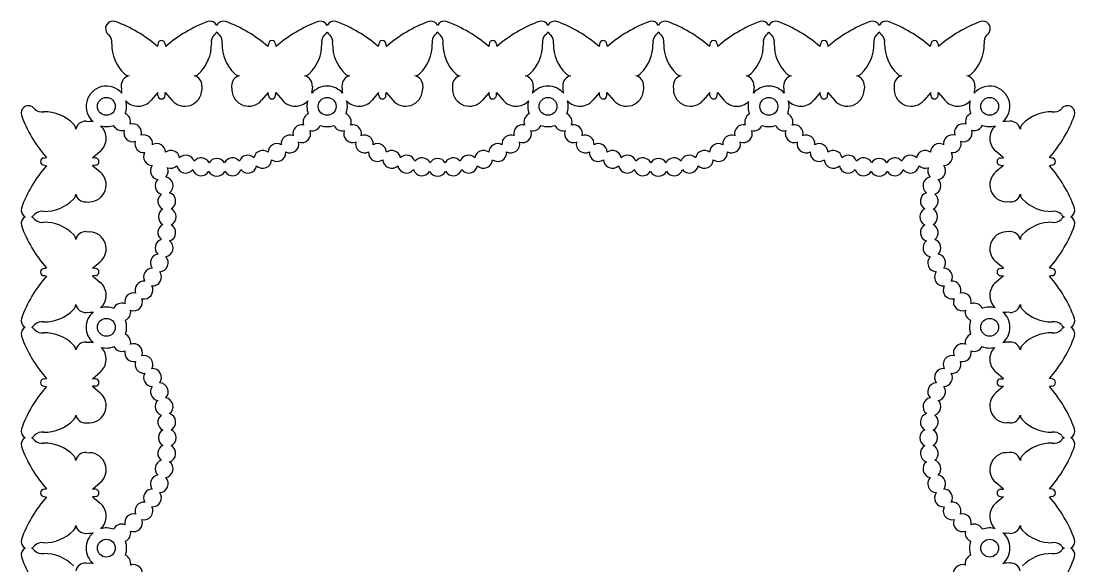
# Model space of a CAD drawing. Extents: x -18 to 461, y 197 to 357.
# Drawn here: x -17.5 to 143.2, y 274.2 to 357.2 of the extents above; entities that cross this region are included whole.
import ezdxf

# ---------------------------------------------------------------- set-up
doc = ezdxf.new("R2010")
doc.units = 0
doc.layers.get('0').update_dxf_attribs({"linetype": 'CONTINUOUS'})

msp = doc.modelspace()

# ---------------------------------------------------------------- linework, layer by layer
for p, q in [((3.35, 353.72), (3.28, 353.37)), ((4.45, 353.72), (4.53, 353.37)), ((20.19, 353.72), (20.11, 353.37)), ((21.29, 353.72), (21.36, 353.37)), ((37.02, 353.72), (36.95, 353.37)), ((38.12, 353.72), (38.2, 353.37)), ((53.86, 353.72), (53.78, 353.37)), ((54.95, 353.72), (55.03, 353.37)), ((70.69, 353.72), (70.61, 353.37)), ((71.79, 353.72), (71.86, 353.37)), ((87.52, 353.72), (87.45, 353.37)), ((88.62, 353.72), (88.7, 353.37)), ((104.36, 353.72), (104.28, 353.37)), ((105.46, 353.72), (105.53, 353.37)), ((121.19, 353.72), (121.11, 353.37)), ((122.29, 353.72), (122.37, 353.37)), ((-2.26, 347.34), (-2.23, 346.74)), ((10.06, 347.34), (10.04, 346.74)), ((14.58, 347.34), (14.6, 346.74)), ((26.9, 347.34), (26.87, 346.74)), ((31.41, 347.34), (31.44, 346.74)), ((43.73, 347.34), (43.71, 346.74)), ((48.24, 347.34), (48.27, 346.74)), ((60.57, 347.34), (60.54, 346.74)), ((65.08, 347.34), (65.1, 346.74)), ((77.4, 347.34), (77.37, 346.74)), ((81.91, 347.34), (81.94, 346.74)), ((94.23, 347.34), (94.21, 346.74)), ((98.75, 347.34), (98.77, 346.74)), ((111.07, 347.34), (111.04, 346.74)), ((115.58, 347.34), (115.61, 346.74)), ((127.9, 347.34), (127.87, 346.74)), ((3.33, 346.37), (2.32, 345.18)), ((3.35, 345.92), (3.33, 346.37)), ((4.45, 345.92), (4.47, 346.37)), ((4.47, 346.37), (5.48, 345.18)), ((20.17, 346.37), (19.16, 345.18)), ((20.19, 345.92), (20.17, 346.37)), ((21.29, 345.92), (21.31, 346.37)), ((21.31, 346.37), (22.32, 345.18)), ((37, 346.37), (35.99, 345.18)), ((37.02, 345.92), (37, 346.37)), ((38.12, 345.92), (38.14, 346.37)), ((38.14, 346.37), (39.15, 345.18)), ((53.83, 346.37), (52.82, 345.18)), ((53.86, 345.92), (53.83, 346.37)), ((54.95, 345.92), (54.98, 346.37)), ((54.98, 346.37), (55.99, 345.18)), ((70.67, 346.37), (69.66, 345.18)), ((70.69, 345.92), (70.67, 346.37)), ((71.79, 345.92), (71.81, 346.37)), ((71.81, 346.37), (72.82, 345.18)), ((87.5, 346.37), (86.49, 345.18)), ((87.52, 345.92), (87.5, 346.37)), ((88.62, 345.92), (88.64, 346.37)), ((88.64, 346.37), (89.65, 345.18)), ((104.34, 346.37), (103.33, 345.18)), ((104.36, 345.92), (104.34, 346.37)), ((105.46, 345.92), (105.48, 346.37)), ((105.48, 346.37), (106.49, 345.18)), ((121.17, 346.37), (120.16, 345.18)), ((121.19, 345.92), (121.17, 346.37)), ((122.29, 345.92), (122.31, 346.37)), ((122.31, 346.37), (123.32, 345.18)), ((-7.62, 341.98), (-7.01, 341.96)), ((133.26, 341.98), (132.66, 341.96)), ((-13.99, 336.37), (-13.64, 336.45)), ((-6.64, 336.39), (-5.45, 337.4)), ((-6.19, 336.37), (-6.64, 336.39)), ((132.28, 336.39), (131.1, 337.4)), ((131.83, 336.37), (132.28, 336.39)), ((139.64, 336.37), (139.29, 336.45)), ((-13.99, 335.27), (-13.64, 335.2)), ((-6.19, 335.27), (-6.64, 335.25)), ((-6.64, 335.25), (-5.45, 334.24)), ((132.28, 335.25), (131.1, 334.24)), ((131.83, 335.27), (132.28, 335.25)), ((139.64, 335.27), (139.29, 335.2)), ((-7.62, 329.66), (-7.01, 329.69)), ((133.26, 329.66), (132.66, 329.69)), ((-7.62, 325.15), (-7.01, 325.12)), ((133.26, 325.15), (132.66, 325.12)), ((-6.64, 319.56), (-5.45, 320.57)), ((132.28, 319.56), (131.1, 320.57)), ((-13.99, 319.54), (-13.64, 319.61)), ((-13.99, 318.44), (-13.64, 318.36)), ((-6.19, 319.54), (-6.64, 319.56)), ((-6.19, 318.44), (-6.64, 318.42)), ((-6.64, 318.42), (-5.45, 317.41)), ((132.28, 318.42), (131.1, 317.41)), ((131.83, 319.54), (132.28, 319.56)), ((131.83, 318.44), (132.28, 318.42)), ((139.64, 319.54), (139.29, 319.61)), ((139.64, 318.44), (139.29, 318.36)), ((-7.62, 312.83), (-7.01, 312.85)), ((133.26, 312.83), (132.66, 312.85)), ((-7.62, 308.32), (-7.01, 308.29)), ((133.26, 308.32), (132.66, 308.29)), ((-6.64, 302.73), (-5.45, 303.74)), ((132.28, 302.73), (131.1, 303.74)), ((-13.99, 302.7), (-13.64, 302.78)), ((-6.19, 302.7), (-6.64, 302.73)), ((131.83, 302.7), (132.28, 302.73)), ((139.64, 302.7), (139.29, 302.78)), ((-13.99, 301.61), (-13.64, 301.53)), ((-6.19, 301.61), (-6.64, 301.58)), ((-6.64, 301.58), (-5.45, 300.57)), ((132.28, 301.58), (131.1, 300.57)), ((131.83, 301.61), (132.28, 301.58)), ((139.64, 301.61), (139.29, 301.53)), ((-7.62, 295.99), (-7.01, 296.02)), ((133.26, 295.99), (132.66, 296.02)), ((-7.62, 291.48), (-7.01, 291.45)), ((133.26, 291.48), (132.66, 291.45)), ((-6.64, 285.89), (-5.45, 286.9)), ((132.28, 285.89), (131.1, 286.9)), ((-13.99, 285.87), (-13.64, 285.95)), ((-13.99, 284.77), (-13.64, 284.7)), ((-6.19, 285.87), (-6.64, 285.89)), ((-6.19, 284.77), (-6.64, 284.75)), ((-6.64, 284.75), (-5.45, 283.74)), ((132.28, 284.75), (131.1, 283.74)), ((131.83, 285.87), (132.28, 285.89)), ((131.83, 284.77), (132.28, 284.75)), ((139.64, 285.87), (139.29, 285.95)), ((139.64, 284.77), (139.29, 284.7)), ((-7.62, 279.16), (-7.01, 279.19)), ((133.26, 279.16), (132.66, 279.19)), ((-7.62, 274.65), (-7.01, 274.62)), ((133.26, 274.65), (132.66, 274.62))]:
    msp.add_line(p, q)
for centre in [(-4.51, 344.24), (29.15, 344.24), (62.82, 344.24), (96.49, 344.24), (130.16, 344.24), (-4.51, 310.57), (130.16, 310.57), (-4.51, 276.9), (130.16, 276.9)]:
    msp.add_circle(centre, 1.36)
for centre, radius, start, end in [((-3.49, 356.1), 1.14, 73.9832, 205.6135), ((-10.37, 337.71), 20.77, 48.915, 69.716), ((18.18, 337.71), 20.77, 110.284, 131.085), ((11.29, 356.1), 1.14, 25.6135, 106.0168), ((13.35, 356.1), 1.14, 73.9832, 154.3865), ((6.46, 337.71), 20.77, 48.915, 69.716), ((35.01, 337.71), 20.77, 110.284, 131.085), ((28.13, 356.1), 1.14, 25.6135, 106.0168), ((30.18, 356.1), 1.14, 73.9832, 154.3865), ((23.29, 337.71), 20.77, 48.915, 69.716), ((51.85, 337.71), 20.77, 110.284, 131.085), ((44.96, 356.1), 1.14, 25.6135, 106.0168), ((47.01, 356.1), 1.14, 73.9832, 154.3865), ((40.13, 337.71), 20.77, 48.915, 69.716), ((68.68, 337.71), 20.77, 110.284, 131.085), ((61.8, 356.1), 1.14, 25.6135, 106.0168), ((63.85, 356.1), 1.14, 73.9832, 154.3865), ((56.96, 337.71), 20.77, 48.915, 69.716), ((85.52, 337.71), 20.77, 110.284, 131.085), ((78.63, 356.1), 1.14, 25.6135, 106.0168), ((80.68, 356.1), 1.14, 73.9832, 154.3865), ((73.8, 337.71), 20.77, 48.915, 69.716), ((102.35, 337.71), 20.77, 110.284, 131.085), ((95.46, 356.1), 1.14, 25.6135, 106.0168), ((97.52, 356.1), 1.14, 73.9832, 154.3865), ((90.63, 337.71), 20.77, 48.915, 69.716), ((119.18, 337.71), 20.77, 110.284, 131.085), ((112.3, 356.1), 1.14, 25.6135, 106.0168), ((114.35, 356.1), 1.14, 73.9832, 154.3865), ((107.46, 337.71), 20.77, 48.915, 69.716), ((136.02, 337.71), 20.77, 110.284, 131.085), ((129.13, 356.1), 1.14, 334.3865, 106.0168), ((-3.49, 356.1), 1.14, 205.6135, 234.0963), ((-5.14, 354.09), 1.47, 348.6466, 48.1477), ((12.94, 354.09), 1.47, 131.8523, 191.3534), ((11.29, 356.1), 1.14, 305.9037, 334.3865), ((13.35, 356.1), 1.14, 205.6135, 234.0963), ((11.7, 354.09), 1.47, 348.6466, 48.1477), ((29.78, 354.09), 1.47, 131.8523, 191.3534), ((28.13, 356.1), 1.14, 305.9037, 334.3865), ((30.18, 356.1), 1.14, 205.6135, 234.0963), ((28.53, 354.09), 1.47, 348.6466, 48.1477), ((46.61, 354.09), 1.47, 131.8523, 191.3534), ((44.96, 356.1), 1.14, 305.9037, 334.3865), ((47.01, 356.1), 1.14, 205.6135, 234.0963), ((45.37, 354.09), 1.47, 348.6466, 48.1477), ((63.44, 354.09), 1.47, 131.8523, 191.3534), ((61.8, 356.1), 1.14, 305.9037, 334.3865), ((63.85, 356.1), 1.14, 205.6135, 234.0963), ((62.2, 354.09), 1.47, 348.6466, 48.1477), ((80.28, 354.09), 1.47, 131.8523, 191.3534), ((78.63, 356.1), 1.14, 305.9037, 334.3865), ((80.68, 356.1), 1.14, 205.6135, 234.0963), ((79.03, 354.09), 1.47, 348.6466, 48.1477), ((97.11, 354.09), 1.47, 131.8523, 191.3534), ((95.46, 356.1), 1.14, 305.9037, 334.3865), ((97.52, 356.1), 1.14, 205.6135, 234.0963), ((95.87, 354.09), 1.47, 348.6466, 48.1477), ((113.95, 354.09), 1.47, 131.8523, 191.3534), ((112.3, 356.1), 1.14, 305.9037, 334.3865), ((114.35, 356.1), 1.14, 205.6135, 234.0963), ((112.7, 354.09), 1.47, 348.6466, 48.1477), ((130.78, 354.09), 1.47, 131.8523, 191.3534), ((129.13, 356.1), 1.14, 305.9037, 334.3865), ((2.43, 353.67), 6.12, 178.8437, 226.2607), ((3.9, 353.72), 0.549, 359.9945, 179.9945), ((5.38, 353.67), 6.12, 313.7393, 1.1563), ((19.26, 353.67), 6.12, 178.8437, 226.2607), ((20.74, 353.72), 0.549, 359.9945, 179.9945), ((22.21, 353.67), 6.12, 313.7393, 1.1563), ((36.1, 353.67), 6.12, 178.8437, 226.2607), ((37.57, 353.72), 0.549, 359.9945, 179.9945), ((39.05, 353.67), 6.12, 313.7393, 1.1563), ((52.93, 353.67), 6.12, 178.8437, 226.2607), ((54.4, 353.72), 0.549, 359.9945, 179.9945), ((55.88, 353.67), 6.12, 313.7393, 1.1563), ((69.76, 353.67), 6.12, 178.8437, 226.2607), ((71.24, 353.72), 0.549, 359.9945, 179.9945), ((72.71, 353.67), 6.12, 313.7393, 1.1563), ((86.6, 353.67), 6.12, 178.8437, 226.2607), ((88.07, 353.72), 0.549, 359.9945, 179.9945), ((89.55, 353.67), 6.12, 313.7393, 1.1563), ((103.43, 353.67), 6.12, 178.8437, 226.2607), ((104.91, 353.72), 0.549, 359.9945, 179.9945), ((106.38, 353.67), 6.12, 313.7393, 1.1563), ((120.27, 353.67), 6.12, 178.8437, 226.2607), ((121.74, 353.72), 0.549, 359.9945, 179.9945), ((123.21, 353.67), 6.12, 313.7393, 1.1563), ((-0.71, 347.41), 1.54, 102.7975, 182.5227), ((-1.05, 349.95), 1.03, 222.7752, 269.467), ((8.85, 349.95), 1.03, 270.533, 317.2248), ((8.52, 347.41), 1.54, 357.4718, 77.197), ((16.12, 347.41), 1.54, 102.803, 182.5282), ((15.79, 349.95), 1.03, 222.7752, 269.467), ((25.69, 349.95), 1.03, 270.533, 317.2248), ((25.35, 347.41), 1.54, 357.4718, 77.197), ((32.95, 347.41), 1.54, 102.803, 182.5282), ((32.62, 349.95), 1.03, 222.7752, 269.467), ((42.52, 349.95), 1.03, 270.533, 317.2248), ((42.19, 347.41), 1.54, 357.4718, 77.197), ((49.79, 347.41), 1.54, 102.803, 182.5282), ((49.46, 349.95), 1.03, 222.7752, 269.467), ((59.35, 349.95), 1.03, 270.533, 317.2248), ((59.02, 347.41), 1.54, 357.4718, 77.197), ((66.62, 347.41), 1.54, 102.803, 182.5282), ((66.29, 349.95), 1.03, 222.7752, 269.467), ((76.19, 349.95), 1.03, 270.533, 317.2248), ((75.86, 347.41), 1.54, 357.4718, 77.197), ((83.46, 347.41), 1.54, 102.803, 182.5282), ((83.12, 349.95), 1.03, 222.7752, 269.467), ((93.02, 349.95), 1.03, 270.533, 317.2248), ((92.69, 347.41), 1.54, 357.4718, 77.197), ((100.29, 347.41), 1.54, 102.803, 182.5282), ((99.96, 349.95), 1.03, 222.7752, 269.467), ((109.86, 349.95), 1.03, 270.533, 317.2248), ((109.52, 347.41), 1.54, 357.4718, 77.197), ((117.12, 347.41), 1.54, 102.803, 182.5282), ((116.79, 349.95), 1.03, 222.7752, 269.467), ((126.69, 349.95), 1.03, 270.533, 317.2248), ((126.36, 347.41), 1.54, 357.4773, 77.2025), ((-4.51, 344.24), 3.09, 40.2748, 229.7252), ((29.15, 344.24), 3.09, 40.2817, 139.7183), ((62.82, 344.24), 3.09, 40.2748, 139.7183), ((96.49, 344.24), 3.09, 40.2817, 139.7183), ((130.16, 344.24), 3.09, 310.2748, 139.7252), ((0.35, 346.85), 2.59, 182.5227, 193.8304), ((3.9, 345.92), 0.549, 180, 360), ((7.45, 346.85), 2.59, 220.3698, 357.4718), ((17.19, 346.85), 2.59, 182.5282, 319.6302), ((20.74, 345.92), 0.549, 180, 360), ((24.29, 346.85), 2.59, 346.1838, 357.4718), ((34.02, 346.85), 2.59, 182.5282, 193.8162), ((37.57, 345.92), 0.549, 180, 360), ((41.12, 346.85), 2.59, 220.3698, 357.4718), ((50.85, 346.85), 2.59, 182.5282, 319.6302), ((54.4, 345.92), 0.549, 180, 360), ((57.96, 346.85), 2.59, 346.1838, 357.4718), ((67.69, 346.85), 2.59, 182.5282, 193.8162), ((71.24, 345.92), 0.549, 180, 360), ((74.79, 346.85), 2.59, 220.3698, 357.4718), ((84.52, 346.85), 2.59, 182.5282, 319.6302), ((88.07, 345.92), 0.549, 180, 360), ((91.62, 346.85), 2.59, 346.1838, 357.4718), ((101.36, 346.85), 2.59, 182.5282, 193.8162), ((104.91, 345.92), 0.549, 180, 0), ((108.46, 346.85), 2.59, 220.3698, 357.4718), ((118.19, 346.85), 2.59, 182.5282, 319.6302), ((121.74, 345.92), 0.549, 180, 0), ((125.29, 346.85), 2.59, 346.1696, 357.4773), ((-16.38, 343.21), 1.14, 64.3865, 196.0168), ((-16.38, 343.21), 1.14, 35.9037, 64.3865), ((-14.36, 344.86), 1.47, 221.8523, 281.3534), ((-4.51, 344.24), 3.09, 339.2197, 16.2119), ((0.35, 346.85), 2.59, 222.6563, 319.6247), ((24.29, 346.85), 2.59, 220.3698, 317.3348), ((29.15, 344.24), 3.09, 163.8004, 201.343), ((29.15, 344.24), 3.09, 338.657, 16.1996), ((34.02, 346.85), 2.59, 222.6652, 319.6302), ((57.96, 346.85), 2.59, 220.3698, 317.3348), ((62.82, 344.24), 3.09, 163.8004, 201.343), ((62.82, 344.24), 3.09, 338.657, 16.2119), ((67.69, 346.85), 2.59, 222.6652, 319.6302), ((91.62, 346.85), 2.59, 220.3698, 314.0019), ((96.41, 344.24), 3.09, 165.8687, 201.9668), ((96.49, 344.24), 3.09, 338.657, 16.1996), ((101.36, 346.85), 2.59, 222.6652, 319.6302), ((125.29, 346.85), 2.59, 220.3753, 317.3437), ((130.16, 344.24), 3.09, 163.7881, 200.7803), ((140, 344.86), 1.47, 258.6466, 318.1477), ((142.02, 343.21), 1.14, 115.6135, 144.0963), ((142.02, 343.21), 1.14, 343.9832, 115.6135), ((2.01, 350.1), 20.77, 200.284, 221.085), ((-13.95, 337.3), 6.12, 43.7393, 91.1563), ((-2.18, 341.91), 1.36, 343.5279, 65.8681), ((26.84, 341.88), 1.36, 114.6877, 200.7489), ((31.46, 341.88), 1.36, 339.2511, 65.3123), ((60.51, 341.88), 1.36, 114.6877, 200.7489), ((65.13, 341.88), 1.36, 339.2511, 65.3123), ((94.18, 341.88), 1.36, 117.6804, 200.7489), ((98.8, 341.88), 1.36, 339.2511, 65.3123), ((127.82, 341.91), 1.36, 114.1319, 196.4721), ((139.59, 337.3), 6.12, 88.8437, 136.2607), ((123.63, 350.1), 20.77, 318.915, 339.716), ((-10.22, 340.77), 1.03, 0.533, 47.2248), ((-7.68, 340.44), 1.54, 87.4773, 167.2025), ((-7.13, 339.37), 2.59, 76.1696, 87.4773), ((-7.13, 339.37), 2.59, 310.3753, 47.3437), ((-4.51, 344.24), 3.09, 253.7881, 290.7803), ((-2.18, 341.91), 1.36, 204.1319, 286.4721), ((-0.5, 340.22), 1.36, 343.5016, 106.4721), ((25.28, 340.08), 1.36, 77.2864, 192.9228), ((26.84, 341.88), 1.36, 257.2864, 336.4364), ((29.15, 344.24), 3.09, 249.7811, 290.2189), ((31.46, 341.88), 1.36, 203.5636, 282.7136), ((33.03, 340.08), 1.36, 347.0772, 102.7136), ((58.95, 340.08), 1.36, 77.2864, 192.9228), ((60.51, 341.88), 1.36, 257.2864, 336.4364), ((62.82, 344.24), 3.09, 249.7811, 290.2189), ((65.13, 341.88), 1.36, 203.5636, 282.7136), ((66.7, 340.08), 1.36, 347.0772, 102.7136), ((92.61, 340.08), 1.36, 77.2864, 192.9228), ((94.18, 341.88), 1.36, 257.2864, 336.4364), ((96.49, 344.24), 3.09, 249.7811, 290.2189), ((98.8, 341.88), 1.36, 203.5636, 282.7136), ((100.36, 340.08), 1.36, 347.0772, 102.7136), ((126.14, 340.22), 1.36, 73.5279, 196.4984), ((127.82, 341.91), 1.36, 253.5279, 335.8681), ((130.16, 344.24), 3.09, 249.2197, 286.2119), ((132.77, 339.37), 2.59, 132.6563, 229.6247), ((132.77, 339.37), 2.59, 92.5227, 103.8304), ((133.33, 340.44), 1.54, 12.7975, 92.5227), ((135.87, 340.77), 1.03, 132.7752, 179.467), ((-0.5, 340.22), 1.36, 163.5279, 286.4984), ((1.19, 338.54), 1.36, 354.2868, 106.4984), ((23.48, 338.51), 1.36, 69.4603, 185.0967), ((25.28, 340.08), 1.36, 249.4603, 20.7489), ((33.03, 340.08), 1.36, 159.2511, 290.5397), ((34.83, 338.51), 1.36, 354.9033, 110.5397), ((57.15, 338.51), 1.36, 69.4603, 185.0967), ((58.95, 340.08), 1.36, 249.4603, 20.7489), ((66.7, 340.08), 1.36, 159.2511, 290.5397), ((68.49, 338.51), 1.36, 354.9033, 110.5397), ((90.82, 338.51), 1.36, 69.4603, 185.0967), ((92.61, 340.08), 1.36, 249.4603, 20.7489), ((100.36, 340.08), 1.36, 159.2511, 290.5397), ((102.16, 338.51), 1.36, 354.9033, 110.5397), ((124.46, 338.54), 1.36, 73.5016, 185.7132), ((126.14, 340.22), 1.36, 253.5016, 16.4721), ((1.19, 338.54), 1.36, 163.5016, 275.7132), ((3.15, 337.2), 1.36, 2.7294, 117.0463), ((5.31, 336.17), 1.36, 10.5554, 126.1919), ((19.33, 336.17), 1.36, 53.8081, 169.4446), ((21.49, 337.2), 1.36, 61.6342, 177.2706), ((23.48, 338.51), 1.36, 241.6342, 12.9228), ((34.83, 338.51), 1.36, 167.0772, 298.3658), ((36.82, 337.2), 1.36, 2.7294, 118.3658), ((38.98, 336.17), 1.36, 10.5554, 126.1919), ((53, 336.17), 1.36, 53.8081, 169.4446), ((55.16, 337.2), 1.36, 61.6342, 177.2706), ((57.15, 338.51), 1.36, 241.6342, 12.9228), ((68.49, 338.51), 1.36, 167.0772, 298.3658), ((70.49, 337.2), 1.36, 2.7294, 118.3658), ((72.64, 336.17), 1.36, 10.5554, 126.1919), ((86.67, 336.17), 1.36, 53.8081, 169.4446), ((88.82, 337.2), 1.36, 61.6342, 177.2706), ((90.82, 338.51), 1.36, 241.6342, 12.9228), ((102.16, 338.51), 1.36, 167.0772, 298.3658), ((104.16, 337.2), 1.36, 2.7294, 118.3658), ((106.31, 336.17), 1.36, 10.5554, 126.1919), ((120.34, 336.17), 1.36, 53.8081, 169.4446), ((122.49, 337.2), 1.36, 62.9537, 177.2706), ((124.46, 338.54), 1.36, 264.2868, 16.4984), ((-13.99, 335.82), 0.549, 90.0055, 270.0055), ((-6.19, 335.82), 0.549, 270, 90), ((2.53, 336.57), 1.36, 152.9537, 267.2706), ((7.58, 335.44), 1.36, 18.3815, 134.018), ((9.93, 335.03), 1.36, 26.2076, 141.8441), ((12.32, 334.94), 1.36, 30.3299, 149.6701), ((14.71, 335.03), 1.36, 38.1559, 153.7924), ((17.06, 335.44), 1.36, 45.982, 161.6185), ((19.33, 336.17), 1.36, 225.982, 357.2706), ((21.49, 337.2), 1.36, 233.8081, 5.0967), ((36.82, 337.2), 1.36, 174.9033, 306.1919), ((38.98, 336.17), 1.36, 182.7294, 314.018), ((41.25, 335.44), 1.36, 18.3815, 134.018), ((43.6, 335.03), 1.36, 26.2076, 141.8441), ((45.99, 334.94), 1.36, 30.3299, 149.6701), ((48.37, 335.03), 1.36, 38.1559, 153.7924), ((50.73, 335.44), 1.36, 45.982, 161.6185), ((53, 336.17), 1.36, 225.982, 357.2706), ((55.16, 337.2), 1.36, 233.8081, 5.0967), ((70.49, 337.2), 1.36, 174.9033, 306.1919), ((72.64, 336.17), 1.36, 182.7294, 314.018), ((74.92, 335.44), 1.36, 18.3815, 134.018), ((77.27, 335.03), 1.36, 26.2076, 141.8441), ((79.66, 334.94), 1.36, 30.3299, 149.6701), ((82.04, 335.03), 1.36, 38.1559, 153.7924), ((84.39, 335.44), 1.36, 45.982, 161.6185), ((86.67, 336.17), 1.36, 225.982, 357.2706), ((88.82, 337.2), 1.36, 233.8081, 5.0967), ((104.16, 337.2), 1.36, 174.9033, 306.1919), ((106.31, 336.17), 1.36, 182.7294, 314.018), ((108.58, 335.44), 1.36, 18.3815, 134.018), ((110.94, 335.03), 1.36, 26.2076, 141.8441), ((113.32, 334.94), 1.36, 30.3299, 149.6701), ((115.71, 335.03), 1.36, 38.1559, 153.7924), ((118.06, 335.44), 1.36, 45.982, 161.6185), ((123.11, 336.57), 1.36, 272.7294, 27.0463), ((131.83, 335.82), 0.549, 90, 270), ((139.64, 335.82), 0.549, 269.9945, 89.9945), ((2.01, 321.54), 20.77, 138.915, 159.716), ((-7.13, 332.27), 2.59, 272.5282, 49.6302), ((3.56, 334.42), 1.36, 143.8081, 259.4446), ((3.56, 334.42), 1.36, 315.982, 20.7547), ((5.31, 336.17), 1.36, 249.2453, 314.018), ((7.58, 335.44), 1.36, 190.5554, 321.8441), ((9.93, 335.03), 1.36, 198.3815, 329.6701), ((12.32, 334.94), 1.36, 206.2076, 333.7924), ((14.71, 335.03), 1.36, 210.3299, 341.6185), ((17.06, 335.44), 1.36, 218.1559, 349.4446), ((41.25, 335.44), 1.36, 190.5554, 321.8441), ((43.6, 335.03), 1.36, 198.3815, 329.6701), ((45.99, 334.94), 1.36, 206.2076, 333.7924), ((48.37, 335.03), 1.36, 210.3299, 341.6185), ((50.73, 335.44), 1.36, 218.1559, 349.4446), ((74.92, 335.44), 1.36, 190.5554, 321.8441), ((77.27, 335.03), 1.36, 198.3815, 329.6701), ((79.66, 334.94), 1.36, 206.2076, 333.7924), ((82.04, 335.03), 1.36, 210.3299, 341.6185), ((84.39, 335.44), 1.36, 218.1559, 349.4446), ((108.58, 335.44), 1.36, 190.5554, 321.8441), ((110.94, 335.03), 1.36, 198.3815, 329.6701), ((113.32, 334.94), 1.36, 206.2076, 333.7924), ((115.71, 335.03), 1.36, 210.3299, 341.6185), ((118.06, 335.44), 1.36, 218.1559, 349.4446), ((120.34, 336.17), 1.36, 225.982, 290.7547), ((122.08, 334.42), 1.36, 159.2453, 224.018), ((122.08, 334.42), 1.36, 280.5554, 36.1919), ((132.77, 332.27), 2.59, 130.3698, 267.4718), ((123.63, 321.54), 20.77, 20.284, 41.085), ((4.29, 332.14), 1.36, 135.982, 251.6185), ((4.29, 332.14), 1.36, 308.1559, 79.4446), ((121.36, 332.14), 1.36, 100.5554, 231.8441), ((121.36, 332.14), 1.36, 288.3815, 44.018), ((4.7, 329.79), 1.36, 300.3299, 71.6185), ((120.95, 329.79), 1.36, 108.3815, 239.6701), ((-13.95, 334.35), 6.12, 268.8437, 316.2607), ((-10.22, 330.87), 1.03, 312.7752, 359.467), ((-7.68, 331.21), 1.54, 192.803, 272.5282), ((4.7, 329.79), 1.36, 128.1559, 243.7924), ((120.95, 329.79), 1.36, 296.2076, 51.8441), ((133.33, 331.21), 1.54, 267.4718, 347.197), ((135.87, 330.87), 1.03, 180.533, 227.2248), ((139.59, 334.35), 6.12, 223.7393, 271.1563), ((-16.38, 328.43), 1.14, 163.9832, 244.3865), ((-14.36, 326.78), 1.47, 78.6466, 138.1477), ((4.78, 327.41), 1.36, 120.3299, 239.6701), ((4.78, 327.41), 1.36, 296.2076, 63.7924), ((120.86, 327.41), 1.36, 116.2076, 243.7924), ((120.86, 327.41), 1.36, 300.3299, 59.6701), ((140, 326.78), 1.47, 41.8523, 101.3534), ((142.02, 328.43), 1.14, 295.6135, 16.0168), ((-16.38, 326.38), 1.14, 115.6135, 196.0168), ((-16.38, 328.43), 1.14, 295.6135, 324.0963), ((-16.38, 326.38), 1.14, 35.9037, 64.3865), ((-14.36, 328.03), 1.47, 221.8523, 281.3534), ((-13.95, 320.46), 6.12, 43.7393, 91.1563), ((4.7, 325.02), 1.36, 116.2076, 231.8441), ((4.7, 325.02), 1.36, 288.3815, 59.6701), ((120.95, 325.02), 1.36, 120.3299, 251.6185), ((120.95, 325.02), 1.36, 308.1559, 63.7924), ((139.59, 320.46), 6.12, 88.8437, 136.2607), ((140, 328.03), 1.47, 258.6466, 318.1477), ((142.02, 328.43), 1.14, 215.9037, 244.3865), ((142.02, 326.38), 1.14, 115.6135, 144.0963), ((142.02, 326.38), 1.14, 343.9832, 64.3865), ((2.01, 333.27), 20.77, 200.284, 221.085), ((-10.22, 323.94), 1.03, 0.533, 47.2248), ((-7.68, 323.61), 1.54, 87.4718, 167.197), ((-7.13, 322.54), 2.59, 310.3698, 87.4718), ((132.77, 322.54), 2.59, 92.5282, 229.6302), ((133.33, 323.61), 1.54, 12.803, 92.5282), ((135.87, 323.94), 1.03, 132.7752, 179.467), ((123.63, 333.27), 20.77, 318.915, 339.716), ((4.29, 322.67), 1.36, 108.3815, 224.018), ((4.29, 322.67), 1.36, 280.5554, 51.8441), ((121.36, 322.67), 1.36, 128.1559, 259.4446), ((121.36, 322.67), 1.36, 315.982, 71.6185), ((3.56, 320.39), 1.36, 100.5554, 216.1919), ((122.08, 320.39), 1.36, 323.8081, 79.4446), ((3.56, 320.39), 1.36, 272.7294, 44.018), ((122.08, 320.39), 1.36, 135.982, 267.2706), ((2.01, 304.71), 20.77, 138.915, 159.716), ((-13.99, 318.99), 0.549, 90.0055, 270.0055), ((-6.19, 318.99), 0.549, 270, 90), ((2.53, 318.24), 1.36, 92.7294, 208.3658), ((2.53, 318.24), 1.36, 264.9033, 36.1919), ((123.11, 318.24), 1.36, 143.8081, 275.0967), ((123.11, 318.24), 1.36, 331.6342, 87.2706), ((131.83, 318.99), 0.549, 90, 270), ((123.63, 304.71), 20.77, 20.284, 41.085), ((139.64, 318.99), 0.549, 269.9945, 89.9945), ((-7.13, 315.44), 2.59, 312.6652, 49.6302), ((1.22, 316.24), 1.36, 84.9033, 200.5397), ((1.22, 316.24), 1.36, 257.0772, 28.3658), ((124.43, 316.24), 1.36, 151.6342, 282.9228), ((124.43, 316.24), 1.36, 339.4603, 95.0967), ((132.77, 315.44), 2.59, 130.3698, 227.3348), ((-0.36, 314.45), 1.36, 77.0772, 192.7136), ((126, 314.45), 1.36, 347.2864, 102.9228), ((-10.22, 314.04), 1.03, 312.7752, 359.467), ((-7.68, 314.37), 1.54, 192.803, 272.5282), ((-4.51, 310.57), 3.09, 68.657, 106.1996), ((-2.16, 312.88), 1.36, 69.2511, 155.3123), ((-0.36, 314.45), 1.36, 249.2511, 20.5397), ((126, 314.45), 1.36, 159.4603, 290.7489), ((127.8, 312.88), 1.36, 24.6877, 110.7489), ((130.16, 310.57), 3.09, 73.8004, 111.343), ((133.33, 314.37), 1.54, 267.4718, 347.197), ((135.87, 314.04), 1.03, 180.533, 227.2248), ((-16.38, 311.6), 1.14, 163.9832, 244.3865), ((-13.95, 317.51), 6.12, 268.8437, 316.2607), ((-4.51, 310.57), 3.09, 130.2817, 229.7183), ((-7.13, 315.44), 2.59, 272.5282, 283.8162), ((-2.16, 312.88), 1.36, 293.5636, 12.7136), ((127.8, 312.88), 1.36, 167.2864, 246.4364), ((130.16, 310.57), 3.09, 310.2817, 49.7183), ((132.77, 315.44), 2.59, 256.1838, 267.4718), ((139.59, 317.51), 6.12, 223.7393, 271.1563), ((142.02, 311.6), 1.14, 295.6135, 16.0168), ((-16.38, 309.54), 1.14, 115.6135, 196.0168), ((-16.38, 311.6), 1.14, 295.6135, 324.0963), ((-16.38, 309.54), 1.14, 35.9037, 64.3865), ((-14.36, 309.95), 1.47, 78.6466, 138.1477), ((-14.36, 311.19), 1.47, 221.8523, 281.3534), ((-4.51, 310.57), 3.09, 339.7811, 20.2189), ((130.16, 310.57), 3.09, 159.7811, 200.2189), ((140, 309.95), 1.47, 41.8523, 101.3534), ((140, 311.19), 1.47, 258.6466, 318.1477), ((142.02, 311.6), 1.14, 215.9037, 244.3865), ((142.02, 309.54), 1.14, 115.6135, 144.0963), ((142.02, 309.54), 1.14, 343.9832, 64.3865), ((2.01, 316.43), 20.77, 200.284, 221.085), ((-13.95, 303.63), 6.12, 43.7393, 91.1563), ((-2.16, 308.26), 1.36, 347.2864, 66.4364), ((127.8, 308.26), 1.36, 113.5636, 192.7136), ((139.59, 303.63), 6.12, 88.8437, 136.2607), ((123.63, 316.43), 20.77, 318.915, 339.716), ((-10.22, 307.1), 1.03, 0.533, 47.2248), ((-7.68, 306.77), 1.54, 87.4718, 167.197), ((-7.13, 305.71), 2.59, 76.1838, 87.4718), ((-7.13, 305.71), 2.59, 310.3698, 44.0019), ((-4.51, 310.5), 3.09, 255.8687, 291.9668), ((-2.16, 308.26), 1.36, 207.6804, 290.7489), ((-0.36, 306.7), 1.36, 167.2864, 282.9228), ((-0.36, 306.7), 1.36, 339.4603, 110.7489), ((126, 306.7), 1.36, 69.2511, 200.5397), ((126, 306.7), 1.36, 257.0772, 12.7136), ((127.8, 308.26), 1.36, 249.2511, 332.3196), ((130.16, 310.5), 3.09, 248.0332, 284.1313), ((132.77, 305.71), 2.59, 135.9981, 229.6302), ((132.77, 305.71), 2.59, 92.5282, 103.8162), ((133.33, 306.77), 1.54, 12.803, 92.5282), ((135.87, 307.1), 1.03, 132.7752, 179.467), ((1.22, 304.9), 1.36, 159.4603, 275.0967), ((1.22, 304.9), 1.36, 331.6342, 102.9228), ((124.43, 304.9), 1.36, 77.0772, 208.3658), ((124.43, 304.9), 1.36, 264.9033, 20.5397), ((2.53, 302.91), 1.36, 323.8081, 95.0967), ((123.11, 302.91), 1.36, 84.9033, 216.1919), ((-13.99, 302.15), 0.549, 90.0055, 270.0055), ((-6.19, 302.15), 0.549, 270, 90), ((2.53, 302.91), 1.36, 151.6342, 267.2706), ((3.56, 300.75), 1.36, 315.982, 87.2706), ((122.08, 300.75), 1.36, 92.7294, 224.018), ((123.11, 302.91), 1.36, 272.7294, 28.3658), ((131.83, 302.15), 0.549, 90, 270), ((139.64, 302.15), 0.549, 269.9945, 89.9945), ((2.01, 287.88), 20.77, 138.915, 159.716), ((-7.13, 298.6), 2.59, 272.5282, 49.6302), ((3.56, 300.75), 1.36, 143.8081, 259.4446), ((122.08, 300.75), 1.36, 280.5554, 36.1919), ((132.77, 298.6), 2.59, 130.3698, 267.4718), ((123.63, 287.88), 20.77, 20.284, 41.085), ((4.29, 298.48), 1.36, 135.982, 251.6185), ((4.29, 298.48), 1.36, 308.1559, 79.4446), ((121.36, 298.48), 1.36, 100.5554, 231.8441), ((121.36, 298.48), 1.36, 288.3815, 44.018), ((4.7, 296.12), 1.36, 300.3299, 71.6185), ((120.95, 296.12), 1.36, 108.3815, 239.6701), ((-13.95, 300.68), 6.12, 268.8437, 316.2607), ((-10.22, 297.2), 1.03, 312.7752, 359.467), ((-7.68, 297.54), 1.54, 192.803, 272.5282), ((4.7, 296.12), 1.36, 128.1559, 243.7924), ((120.95, 296.12), 1.36, 296.2076, 51.8441), ((133.33, 297.54), 1.54, 267.4718, 347.197), ((135.87, 297.2), 1.03, 180.533, 227.2248), ((139.59, 300.68), 6.12, 223.7393, 271.1563), ((-16.38, 294.76), 1.14, 163.9832, 244.3865), ((-16.38, 294.76), 1.14, 295.6135, 324.0963), ((-14.36, 293.12), 1.47, 78.6466, 138.1477), ((4.78, 293.74), 1.36, 120.3299, 239.6701), ((4.78, 293.74), 1.36, 296.2076, 63.7924), ((120.86, 293.74), 1.36, 116.2076, 243.7924), ((120.86, 293.74), 1.36, 300.3299, 59.6701), ((140, 293.12), 1.47, 41.8523, 101.3534), ((142.02, 294.76), 1.14, 215.9037, 244.3865), ((142.02, 294.76), 1.14, 295.6135, 16.0168), ((-16.38, 292.71), 1.14, 115.6135, 196.0168), ((-16.38, 292.71), 1.14, 35.9037, 64.3865), ((-14.36, 294.36), 1.47, 221.8523, 281.3534), ((-13.95, 286.8), 6.12, 43.7393, 91.1563), ((4.7, 291.35), 1.36, 116.2076, 231.8441), ((4.7, 291.35), 1.36, 288.3815, 59.6701), ((120.95, 291.35), 1.36, 120.3299, 251.6185), ((120.95, 291.35), 1.36, 308.1559, 63.7924), ((139.59, 286.8), 6.12, 88.8437, 136.2607), ((140, 294.36), 1.47, 258.6466, 318.1477), ((142.02, 292.71), 1.14, 115.6135, 144.0963), ((142.02, 292.71), 1.14, 343.9832, 64.3865), ((2.01, 299.6), 20.77, 200.284, 221.085), ((-10.22, 290.27), 1.03, 0.533, 47.2248), ((-7.68, 289.94), 1.54, 87.4718, 167.197), ((-7.13, 288.87), 2.59, 310.3698, 87.4718), ((132.77, 288.87), 2.59, 92.5282, 229.6302), ((133.33, 289.94), 1.54, 12.803, 92.5282), ((135.87, 290.27), 1.03, 132.7752, 179.467), ((123.63, 299.6), 20.77, 318.915, 339.716), ((4.29, 289), 1.36, 108.3815, 224.018), ((4.29, 289), 1.36, 280.5554, 51.8441), ((121.36, 289), 1.36, 128.1559, 259.4446), ((121.36, 289), 1.36, 315.982, 71.6185), ((3.56, 286.72), 1.36, 100.5554, 216.1919), ((3.56, 286.72), 1.36, 272.7294, 44.018), ((122.08, 286.72), 1.36, 135.982, 267.2706), ((122.08, 286.72), 1.36, 323.8081, 79.4446), ((2.01, 271.04), 20.77, 138.915, 159.716), ((-13.99, 285.32), 0.549, 90.0055, 270.0055), ((-6.19, 285.32), 0.549, 270, 90), ((2.53, 284.57), 1.36, 92.7294, 208.3658), ((2.53, 284.57), 1.36, 264.9033, 36.1919), ((123.11, 284.57), 1.36, 143.8081, 275.0967), ((123.11, 284.57), 1.36, 331.6342, 87.2706), ((131.83, 285.32), 0.549, 90, 270), ((123.63, 271.04), 20.77, 20.284, 41.085), ((139.64, 285.32), 0.549, 269.9945, 89.9945), ((-7.13, 281.77), 2.59, 312.6652, 49.6302), ((1.22, 282.58), 1.36, 84.9033, 200.5397), ((1.22, 282.58), 1.36, 257.0772, 28.3658), ((124.43, 282.58), 1.36, 151.6342, 282.9228), ((124.43, 282.58), 1.36, 339.4603, 95.0967), ((132.77, 281.77), 2.59, 130.3698, 227.3348), ((-0.36, 280.78), 1.36, 77.0772, 192.7136), ((-0.36, 280.78), 1.36, 249.2511, 20.5397), ((126, 280.78), 1.36, 159.4603, 290.7489), ((126, 280.78), 1.36, 347.2864, 102.9228), ((-13.95, 283.85), 6.12, 268.8437, 316.2607), ((-10.22, 280.37), 1.03, 312.7752, 359.467), ((-7.68, 280.7), 1.54, 192.803, 272.5282), ((-4.51, 276.9), 3.09, 68.657, 106.1996), ((-2.16, 279.21), 1.36, 69.2511, 155.3123), ((127.8, 279.21), 1.36, 24.6877, 110.7489), ((130.16, 276.9), 3.09, 73.7881, 111.343), ((133.33, 280.7), 1.54, 267.4718, 347.197), ((135.87, 280.37), 1.03, 180.533, 227.2248), ((139.59, 283.85), 6.12, 223.7393, 271.1563), ((-16.38, 277.93), 1.14, 163.9832, 244.3865), ((-4.51, 276.9), 3.09, 130.2817, 229.7183), ((-7.13, 281.77), 2.59, 272.5282, 283.8162), ((-2.16, 279.21), 1.36, 293.5636, 12.7136), ((-4.51, 276.9), 3.09, 339.7811, 20.2189), ((127.8, 279.21), 1.36, 167.2864, 246.4364), ((130.16, 276.9), 3.09, 159.7811, 200.2189), ((132.77, 281.77), 2.59, 256.1838, 267.4718), ((130.16, 276.9), 3.09, 310.2817, 49.7252), ((142.02, 277.93), 1.14, 295.6135, 16.0168), ((-16.38, 275.88), 1.14, 115.6135, 196.0168), ((-16.38, 277.93), 1.14, 295.6135, 324.0963), ((-16.38, 275.88), 1.14, 35.9037, 64.3865), ((-14.36, 276.28), 1.47, 78.6466, 138.1477), ((-14.36, 277.53), 1.47, 221.8523, 281.3534), ((140, 276.28), 1.47, 41.8523, 101.3534), ((140, 277.53), 1.47, 258.6466, 318.1477), ((142.02, 277.93), 1.14, 215.9037, 244.3865), ((142.02, 275.88), 1.14, 115.6135, 144.0963), ((142.02, 275.88), 1.14, 343.9832, 64.3865), ((2.01, 282.76), 20.77, 200.284, 221.085), ((-13.95, 269.96), 6.12, 43.7393, 91.1563), ((-2.16, 274.59), 1.36, 347.2864, 66.4364), ((127.8, 274.59), 1.36, 113.5636, 192.7136), ((139.59, 269.96), 6.12, 88.8437, 136.2607), ((123.63, 282.76), 20.77, 318.915, 339.716), ((-7.68, 273.1), 1.54, 87.4718, 167.197), ((-7.13, 272.04), 2.59, 76.1838, 87.4718), ((-0.36, 273.03), 1.36, 339.4603, 110.7489), ((126, 273.03), 1.36, 69.2511, 200.5397), ((132.77, 272.04), 2.59, 92.5282, 103.8162), ((133.33, 273.1), 1.54, 12.803, 92.5282)]:
    msp.add_arc(centre, radius, start, end)

doc.saveas('drawing.dxf')
